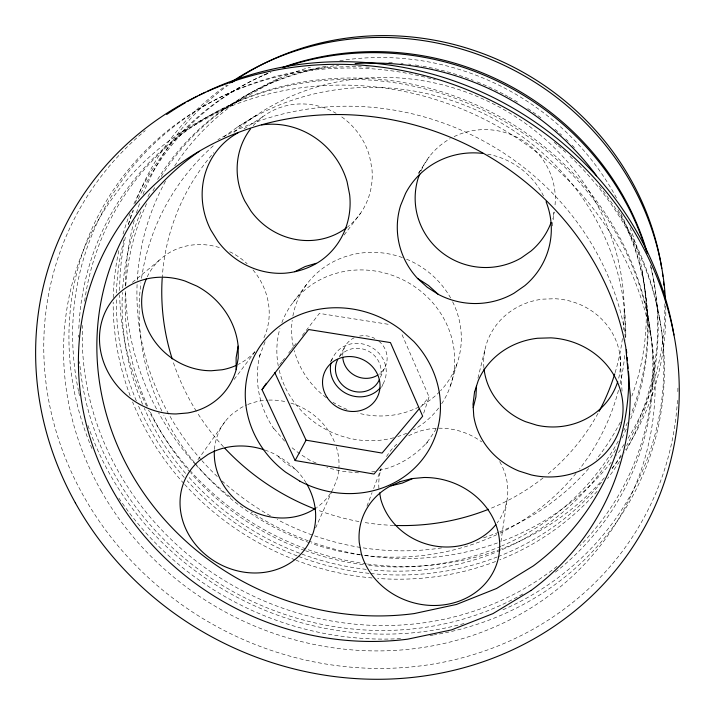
<?xml version="1.0" encoding="UTF-8"?>
<svg xmlns="http://www.w3.org/2000/svg" width="715" height="715" viewBox="0 0 715 715"><rect width="100%" height="100%" fill="white"/><g stroke="black" fill="none" stroke-linecap="round" stroke-linejoin="round"><path stroke-width="0.54" stroke-dasharray="3.58 2.68" d="M552.32 225.976L554.143 212.042M500.902 541.773L507.257 498.391M477.951 378.155L485.083 349.081M450.423 385.877L457.207 363.14M423.682 413.19L429.107 396.977L401.303 332.976M366.965 506.175L372.068 492.644M373.632 488.488L381.095 468.709A64.993 58.88 16.6 0 0 378.95 488.989M265.095 341.797L259.518 356.222L260.34 353.559C253.351 379.165 259.009 407.076 273.881 428.857L273.148 427.668L285.339 441.986M421.037 171.153L422.806 166.854A70.115 68.926 9.8 0 1 450.128 138.683M381.578 387.36L383.249 383.535M315.601 527.956L331.742 491.768M380.416 377.279L384.75 367.671M435.998 428.58L434.631 431.601L425.756 444.256L427.4 442.031C414.584 456.34 397.415 466.895 378.458 470.515M339.285 356.678L344.961 346.587M330.393 361.844L333.172 357.008M418.588 173.173L429.304 156.692M418.641 173.271L422.806 166.854M197.93 459.754L225.1 421.564M293.025 302.454L307.218 283.614M344.13 235.029L360.575 213.186M234.127 379.433L254.889 351.95M279.771 364.552L281.817 361.906M282.505 361.021L284.552 358.376M288.654 353.085L290.701 350.439M291.389 349.555L293.436 346.909M294.115 346.033L296.171 343.388M302.32 335.451L319.399 313.402L390.551 324.655M420.563 407.175L429.107 396.977M132.4 282.389L158.962 260.546M244.03 128.834L263.281 116.384M237.344 127.225L256.104 115.41M178.536 134.08L191.155 127.047M194.185 125.357L227.352 106.884M229.873 105.48L239.605 100.055M224.036 109.082L235.405 102.737M238.14 101.208L267.973 84.558M270.234 83.298L278.975 78.418M230.82 92.476L233.591 91.028M263.862 75.2L266.159 74.002M371.693 471.873L374.982 471.632M358.528 472.847L341.958 471.355L326.827 467.503M229.703 251.805L231.571 252.609A66.2 60.561 41.5 0 1 247.149 263.755M316.119 463.061L310.346 460.567L300.711 454.454M299.808 453.882L290.344 446.419M264.97 450.066A69.641 61.499 29 0 1 276.312 454.963L286.751 461.577L295.956 469.701A69.641 61.499 29 0 1 306.002 482.714M295.956 469.701L285.544 463.079L276.312 454.963M653.626 279.905L654.037 282.532M659.453 317.237L659.954 320.418M642.347 271.512L643.67 281.719M644.009 284.356L648.505 319.167M648.916 322.358L650.632 335.612M625.268 337.632L624.553 329.928A269.725 250.929 26.8 0 0 217.923 139.657M624.168 310.891L625.804 333.485M620.084 356.338L622.086 391.954M84.629 301.265A289.173 269.707 26.8 0 1 486.566 109.735A289.173 269.707 26.8 0 1 579.981 545.688M556.985 566.378A289.173 269.707 26.8 0 1 245.379 592.226A289.173 269.707 26.8 0 1 82.475 325.45M615.669 449.565A265.98 250.938 26.8 0 1 501.278 550.023M500.268 550.461A265.98 250.938 26.8 0 1 370.647 569.846M366.232 569.381A265.98 250.938 26.8 0 1 188.483 476.771M185.569 473.419A265.98 250.938 26.8 0 1 144.341 408.372M142.571 404.324A265.98 250.938 26.8 0 1 122.426 292.435M122.694 288.038A265.98 250.938 26.8 0 1 141.436 210.532M147.951 196.616A265.98 250.938 26.8 0 1 150.508 191.745M157.684 179.313A265.98 250.938 26.8 0 1 338.687 65.181M617.921 209.638A265.98 250.938 26.8 0 1 630.255 420.009M626.304 429.098A265.98 250.938 26.8 0 1 621.978 438.018M554.036 212.06A70.115 68.926 9.8 0 1 552.445 218.459M454.096 136.61A70.115 68.926 9.8 0 1 525.436 142.312A70.115 68.926 9.8 0 1 554.876 206.635M330.339 493.556A63.849 57.37 29.1 0 1 316.682 507.516M214.464 449.315A63.849 57.37 29.1 0 1 232.018 414.2L240.32 408.185A63.849 57.37 29.1 0 1 246.845 404.896M247.81 404.493A63.849 57.37 29.1 0 1 267.651 400.15M268.742 400.105A63.849 57.37 29.1 0 1 286.965 402M290.916 403.09A63.849 57.37 29.1 0 1 334.843 442.88M336.291 446.929A63.849 57.37 29.1 0 1 338.874 468.602M338.678 470.631A63.849 57.37 29.1 0 1 336.568 480.534L332.636 489.757A63.849 57.37 29.1 0 1 330.947 492.626M254.898 351.655A66.2 60.561 41.5 0 1 238.283 364.4M147.236 276.848A66.2 60.561 41.5 0 1 220.881 248.025M253.003 269.939A66.2 60.561 41.5 0 1 263.147 339.437M378.914 341.198A22.514 21.03 26.8 0 1 378.673 374.481M342.7 355.418A22.514 21.03 26.8 0 1 354.202 337.784M359.627 336.041A22.514 21.03 26.8 0 1 374.821 338.463M339.795 356.276A23.166 21.548 26.8 0 1 367.975 350.913A23.166 21.548 26.8 0 1 380.425 376.76M78.838 328.453A291.282 271.396 26.8 0 1 489.963 113.506A291.282 271.396 26.8 0 1 554.974 572.465M522.772 594.022A291.282 271.396 26.8 0 1 79.571 361.701M78.623 337.301A291.282 271.396 26.8 0 1 78.65 335.085M618.216 441.209A264.21 249.49 26.8 0 1 501.867 545.911M500.866 546.34A264.21 249.49 26.8 0 1 368.743 565.359M363.274 564.707A264.21 249.49 26.8 0 1 305.627 550.764M304.599 550.389A264.21 249.49 26.8 0 1 191.003 473.196M190.27 472.374A264.21 249.49 26.8 0 1 149.918 411.152M147.621 406.192A264.21 249.49 26.8 0 1 125.42 291.005M125.751 285.544A264.21 249.49 26.8 0 1 147.111 202.506M152.939 190.78A264.21 249.49 26.8 0 1 155.575 185.972M161.179 176.534A264.21 249.49 26.8 0 1 326.764 66.164M388.728 62.268A264.21 249.49 26.8 0 1 393.161 62.545M400.901 63.188A264.21 249.49 26.8 0 1 403.108 63.42M408.623 64.064A264.21 249.49 26.8 0 1 410.812 64.35M415.209 64.976A264.21 249.49 26.8 0 1 421.796 66.057M422.896 66.254A264.21 249.49 26.8 0 1 473.178 80.339M477.28 81.957A264.21 249.49 26.8 0 1 503.217 93.969M505.148 94.997A264.21 249.49 26.8 0 1 508.034 96.57M508.991 97.106A264.21 249.49 26.8 0 1 518.482 102.647M527.768 108.564A264.21 249.49 26.8 0 1 542.068 118.744M555.01 129.218A264.21 249.49 26.8 0 1 561.704 135.162M565.788 138.987A264.21 249.49 26.8 0 1 568.193 141.32M572.143 145.261A264.21 249.49 26.8 0 1 574.467 147.665M620.826 213.428A264.21 249.49 26.8 0 1 630.836 414.53M627.448 422.601A264.21 249.49 26.8 0 1 623.757 430.546M620.352 422.163A257.382 243.86 26.8 0 1 596.48 459.191M588.668 468.575A257.382 243.86 26.8 0 1 499.722 531.853M498.704 532.264A257.382 243.86 26.8 0 1 482.196 538.306M441.62 547.913A257.382 243.86 26.8 0 1 361.576 547.627M360.485 547.458A257.382 243.86 26.8 0 1 277.188 519.528M270.422 515.837A257.382 243.86 26.8 0 1 222.168 481.043M217.306 476.539A257.382 243.86 26.8 0 1 202.005 460.746M201.273 459.915A257.382 243.86 26.8 0 1 137.128 283.444M137.289 280.155A257.382 243.86 26.8 0 1 165.639 180.993M174.701 165.898A257.382 243.86 26.8 0 1 310.489 67.165M339.813 60.712A257.382 243.86 26.8 0 1 617.304 199.476M630.058 227.62A257.382 243.86 26.8 0 1 631.854 396.074M569.953 156.317A301.793 281.254 26.8 0 1 654.305 442.791A301.793 281.254 26.8 0 1 434.345 634.857M433.263 635.036A301.793 281.254 26.8 0 1 430.019 635.555M400.579 638.629A301.793 281.254 26.8 0 1 118.574 497.685M91.958 448.546A301.793 281.254 26.8 0 1 139.702 156.692A301.793 281.254 26.8 0 1 435.399 79.901M554.161 142.285A301.793 281.254 26.8 0 1 557.566 145.154M558.406 145.878A301.793 281.254 26.8 0 1 566.709 153.278M677.445 400.337A321.661 298.539 26.8 0 1 225.86 631.327A321.661 298.539 26.8 0 1 145.216 130.639M677.909 388.084A321.661 298.539 26.8 0 1 677.766 393.661M599.188 185.963A299.603 279.502 26.8 0 1 500.768 610.726M464.026 623.534A299.603 279.502 26.8 0 1 87.668 424.603M79.508 395.726A299.603 279.502 26.8 0 1 78.793 392.455M78.561 391.364A299.603 279.502 26.8 0 1 361.316 66.861M365.767 67.031A299.603 279.502 26.8 0 1 371.326 67.335M621.094 454.99A273.738 258.526 26.8 0 1 611.164 469.818M601.565 482.223A273.738 258.526 26.8 0 1 498.31 556.538M497.283 556.94A273.738 258.526 26.8 0 1 370.147 573.457M369.038 573.341A273.738 258.526 26.8 0 1 298.075 556.252M297.038 555.859A273.738 258.526 26.8 0 1 187.169 480.766M184.211 477.459A273.738 258.526 26.8 0 1 138.058 404.94M136.333 400.865A273.738 258.526 26.8 0 1 116.322 297.351M116.429 292.927A273.738 258.526 26.8 0 1 124.383 238.184M128.378 224.555A273.738 258.526 26.8 0 1 133.58 210.112M138.29 199.02A273.738 258.526 26.8 0 1 268.161 73.136M650.972 267.044A273.738 258.526 26.8 0 1 626.653 445.517M665.692 306.092A275.927 261.529 26.8 0 1 625.634 449.646M621.317 456.072A275.927 261.529 26.8 0 1 612.085 468.513M604.327 477.834A275.927 261.529 26.8 0 1 501.43 548.923M500.384 549.317A275.927 261.529 26.8 0 1 367.51 564.037M366.402 563.894A275.927 261.529 26.8 0 1 306.95 549.263M305.931 548.888A275.927 261.529 26.8 0 1 148.613 410.16M146.638 406.183A275.927 261.529 26.8 0 1 119.7 294.893M119.664 290.513A275.927 261.529 26.8 0 1 125.563 236.156M128.45 224.421A275.927 261.529 26.8 0 1 132.615 210.657M135.198 203.328A275.927 261.529 26.8 0 1 227.013 84.987M619.512 461.452A275.561 260.028 26.8 0 1 607.544 478.576M597.123 491.321A275.561 260.028 26.8 0 1 499.767 559.881M495.62 561.507A275.561 260.028 26.8 0 1 377.654 578.435M372.086 577.97A275.561 260.028 26.8 0 1 296.233 560.31M295.188 559.908A275.561 260.028 26.8 0 1 184.631 484.368M183.88 483.546A275.561 260.028 26.8 0 1 132.588 401.955M130.148 395.735A275.561 260.028 26.8 0 1 113.193 302.141M113.265 297.681A275.561 260.028 26.8 0 1 119.226 248.892M123.034 234.055A275.561 260.028 26.8 0 1 130.112 213.177M133.902 204.016A275.561 260.028 26.8 0 1 270.985 72.206M650.319 265.274A275.561 260.028 26.8 0 1 624.678 452.988M281.88 322.617A90.099 84.164 26.8 0 1 403.895 280.289A90.099 84.164 26.8 0 1 441.673 403.743M438.635 408.033A90.099 84.164 26.8 0 1 413.377 429.849M406.737 433.165A90.099 84.164 26.8 0 1 397.799 436.561M393.688 437.759A90.099 84.164 26.8 0 1 279.199 370.245M278.305 366.089A90.099 84.164 26.8 0 1 279.923 328.587M598.017 413.35A233.591 221.596 26.8 0 1 546.412 475.261M543.016 477.986A233.591 221.596 26.8 0 1 489.516 508.883M393.679 525.4A233.591 221.596 26.8 0 1 363.256 522.299M358.966 521.548A233.591 221.596 26.8 0 1 316.897 509.786M223.42 446.741A233.591 221.596 26.8 0 1 196.929 412.126M196.348 411.205A233.591 221.596 26.8 0 1 172.869 361.012M162.18 278.475A233.591 221.596 26.8 0 1 213.794 152.617M234.002 132.373A233.591 221.596 26.8 0 1 493.198 103.854A233.591 221.596 26.8 0 1 623.355 329.767M622.399 338.579A233.591 221.596 26.8 0 1 615.061 372.837M624.043 444.533A272.406 258.598 26.8 0 1 616.509 455.294M611.182 462.23A272.406 258.598 26.8 0 1 501.528 541.443M497.381 542.962A272.406 258.598 26.8 0 1 361.477 554.876M360.396 554.697A272.406 258.598 26.8 0 1 309.22 541.175M308.192 540.79A272.406 258.598 26.8 0 1 251.037 511.976M230.427 497.166A272.406 258.598 26.8 0 1 196.5 465.608M195.758 464.786A272.406 258.598 26.8 0 1 158.614 412.814M156.514 408.935A272.406 258.598 26.8 0 1 125.581 290.469M125.545 286.036A272.406 258.598 26.8 0 1 134.322 220.363M136.449 213.016A272.406 258.598 26.8 0 1 140.265 201.576M142.991 194.391A272.406 258.598 26.8 0 1 228.165 85.21M664.816 303.83A272.406 258.598 26.8 0 1 627.582 439.019M452.631 301.775A85.871 80.759 26.8 0 1 440.547 390.783M439.796 391.561A85.871 80.759 26.8 0 1 419.857 406.46M418.883 406.96A85.871 80.759 26.8 0 1 357.92 413.038M347.016 409.418A85.871 80.759 26.8 0 1 333.047 402.322M326.147 397.585A85.871 80.759 26.8 0 1 294.267 350.582M293.266 346.319A85.871 80.759 26.8 0 1 292.212 320.338M292.882 316.057A85.871 80.759 26.8 0 1 402.491 257.615M406.576 259.196A85.871 80.759 26.8 0 1 450.629 297.994M483.93 367.868A68.461 64.136 4.9 0 1 542.694 299.156L554.795 298.727A68.461 64.136 4.9 0 1 618.564 378.727M487.585 154.145A77.14 75.218 14.4 0 1 543.561 196.053M253.173 125.697A69.534 66.289 51.8 0 1 336.122 113.319M341.761 116.938A69.534 66.289 51.8 0 1 369.592 156.388L371.872 168.302A69.534 66.289 51.8 0 1 347.705 226.87M499.687 461.64A64.993 58.88 16.6 0 1 497.131 522.96M386.538 456.536A64.993 58.88 16.6 0 1 398.049 443.05M408.676 435.81A64.993 58.88 16.6 0 1 436.624 428.276M438.688 428.214A64.993 58.88 16.6 0 1 481.731 441.906M618.484 390.283A246.157 231.937 26.8 0 1 579.516 469.022M576.031 473.384A246.157 231.937 26.8 0 1 497.899 534.141M496.898 534.614A246.157 231.937 26.8 0 1 361.441 555.046M360.333 554.894A246.157 231.937 26.8 0 1 311.526 543.427M309.425 542.694A246.157 231.937 26.8 0 1 195.24 463.472M194.525 462.614A246.157 231.937 26.8 0 1 163.806 415.102M161.885 411.125A246.157 231.937 26.8 0 1 140.927 282.747M141.525 278.332A246.157 231.937 26.8 0 1 214.482 144.761M223.858 137.003A246.157 231.937 26.8 0 1 487.103 115.267A246.157 231.937 26.8 0 1 625.705 340.117M624.722 355.543A246.157 231.937 26.8 0 1 620.084 383.785M331.438 361.254A28.341 26.357 26.8 0 1 369.834 346.4A28.341 26.357 26.8 0 1 381.801 385.886M100.967 490.526A300.077 278.367 26.8 0 0 613.238 527.59A300.077 278.367 26.8 0 0 363.881 85.898A300.077 278.367 26.8 0 0 100.967 490.526"/><path stroke-width="1.07" d="M476.512 385.966L475.904 396.905L473.241 407.63M238.158 346.167L236.12 357.777L236.173 369.646A72.421 65.262 40.5 0 1 187.741 412.957L176.024 413.958A72.421 65.262 40.5 0 1 99.635 334.057A72.421 65.262 40.5 0 1 185.167 281.067L196.875 286.098A72.421 65.262 40.5 0 1 238.158 346.167L238.229 358.117L236.173 369.646M419.83 174.067L418.23 177.955A70.115 68.926 9.8 0 0 442.04 252.627A70.115 68.926 9.8 0 0 521.298 257.892L531.111 250.956A70.115 68.926 9.8 0 0 551.05 222.615M295.143 460.531L262.012 389.612L308.603 329.526L390.453 342.592L422.672 416.228L373.999 474.045L295.143 460.531L306.056 440.181L274.774 372.613M262.012 389.612L266.32 383.312M419.133 408.873L382.096 453.069L306.056 440.181M294.803 271.709L305.233 266.507L316.289 263.299M412.778 478.523L402.188 483.117L391.096 485.798M546.081 201.737A77.14 75.218 14.4 0 1 524.774 285.696L514.014 293.221A77.14 75.218 14.4 0 1 438.224 294.321L427.168 287.216L417.48 278.376A77.14 75.218 14.4 0 1 400.57 205.545L405.548 193.434A77.14 75.218 14.4 0 1 483.42 153.502M417.48 278.376L428.535 285.517L438.224 294.321M379.647 492.885L380.773 499.177A64.993 58.88 16.6 0 0 431.485 545.339A64.993 58.88 16.6 0 0 495.861 524.596M626.403 349.724L626.715 353.013M627.126 357.402L627.439 360.691M627.743 363.98L628.154 368.368M628.467 371.666L628.878 376.054A269.725 250.929 26.8 0 1 533.301 565.914L496.576 588.472L456.492 604.443L414.182 613.586A269.725 250.929 26.8 0 1 120.889 453.301A269.725 250.929 26.8 0 1 199.199 151.383M355.132 63.599A265.98 250.938 26.8 0 1 596.569 175.81M617.715 381.676A68.461 64.136 4.9 0 1 536.715 425.175L525.561 421.68A68.461 64.136 4.9 0 1 484.046 368.976M263.915 449.708A69.641 61.499 29 0 0 207.868 454.534L198.895 460.952A69.641 61.499 29 0 0 209.12 557.512A69.641 61.499 29 0 0 308.88 543.034L313.09 533.149A69.641 61.499 29 0 0 306.556 483.653M236.37 365.32A66.2 60.561 41.5 0 1 222.142 369.771L211.363 370.754A66.2 60.561 41.5 0 1 146.369 278.779M238.336 132.606A76.371 72.117 49 0 0 210.8 229.989L217.691 241.098A76.371 72.117 49 0 0 284.731 273.21C297.243 272.201 309.389 268.205 319.891 261.306A76.371 72.117 49 0 0 349.662 194.82L347.097 181.798A76.371 72.117 49 0 0 261.663 124.928M346.873 227.513A69.534 66.289 51.8 0 1 251.001 211.148L244.78 200.978A69.534 66.289 51.8 0 1 250.491 128.977M379.504 379.424A23.166 21.548 26.8 0 1 349.036 389.621A23.166 21.548 26.8 0 1 337.739 359.431M377.1 375.482A22.514 21.03 26.8 0 1 342.744 357.277M166.675 114.498A321.661 298.539 26.8 0 1 185.462 102.692M187.41 101.584A321.661 298.539 26.8 0 1 197.277 96.239M199.279 95.211A321.661 298.539 26.8 0 1 205.339 92.217M207.368 91.252A321.661 298.539 26.8 0 1 673.932 334.986M282.532 67.487A273.738 258.526 26.8 0 1 647.325 253.146M229.73 83.119A275.927 261.529 26.8 0 1 510.43 68.408A275.927 261.529 26.8 0 1 665.576 302.829M284.561 67.165A275.561 260.028 26.8 0 1 646.074 250.259M488.506 509.295A233.591 221.596 26.8 0 1 394.769 525.445M314.85 509A233.591 221.596 26.8 0 1 224.903 448.332M172.208 358.948A233.591 221.596 26.8 0 1 162.18 278.475M614.739 373.882A233.591 221.596 26.8 0 1 599.072 411.402M231.821 82.609A272.406 258.598 26.8 0 1 661.777 268.554M662.43 272.951A272.406 258.598 26.8 0 1 662.868 276.258M663.502 281.781A272.406 258.598 26.8 0 1 663.824 285.097M664.262 290.621A272.406 258.598 26.8 0 1 664.467 293.928M315.851 508.088A63.849 57.37 29.1 0 1 248.168 508.83A63.849 57.37 29.1 0 1 214.393 450.316M380.094 388.048A28.341 26.357 26.8 0 1 346.337 393.572A28.341 26.357 26.8 0 1 330.965 363.041M474.519 392.16L473.026 404.1L473.768 416.103A75.102 69.525 6.8 0 0 518.992 471.042L531.2 474.903A75.102 69.525 6.8 0 0 622.399 417.775A75.102 69.525 6.8 0 0 550.863 337.855L537.582 338.258A75.102 69.525 6.8 0 0 478.228 380.639L474.519 392.16M531.03 590.501L492.984 613.613L451.478 629.906L407.693 639.165A280.048 259.062 26.8 0 1 83.369 411.447A280.048 259.062 26.8 0 1 303.491 116.509A280.048 259.062 26.8 0 1 625.741 346.998L630.228 394.752A280.048 259.062 26.8 0 1 531.03 590.501M400.078 481.687L389.309 486.62A70.999 63.278 17.3 0 0 359.261 542.569L361.29 553.544A70.999 63.278 17.3 0 0 442.996 604.962A70.999 63.278 17.3 0 0 499.07 537.037A70.999 63.278 17.3 0 0 424.075 477.495L411.786 478.612L400.078 481.687M299.916 481.213L285.705 472.213A99.153 91.279 26.8 0 1 264.041 340.992A99.153 91.279 26.8 0 1 400.829 329.749L413.887 341.573A99.153 91.279 26.8 0 1 421.421 460.675A99.153 91.279 26.8 0 1 299.916 481.213M75.325 502.806A326.594 302.427 26.8 0 0 632.614 547.207A326.594 302.427 26.8 0 0 364.4 65.378A326.594 302.427 26.8 0 0 75.325 502.806M327.238 397.638A29.181 27.018 26.8 0 0 376.966 397.862A29.181 27.018 26.8 0 0 349.626 356.544A29.181 27.018 26.8 0 0 327.238 397.638"/></g></svg>
